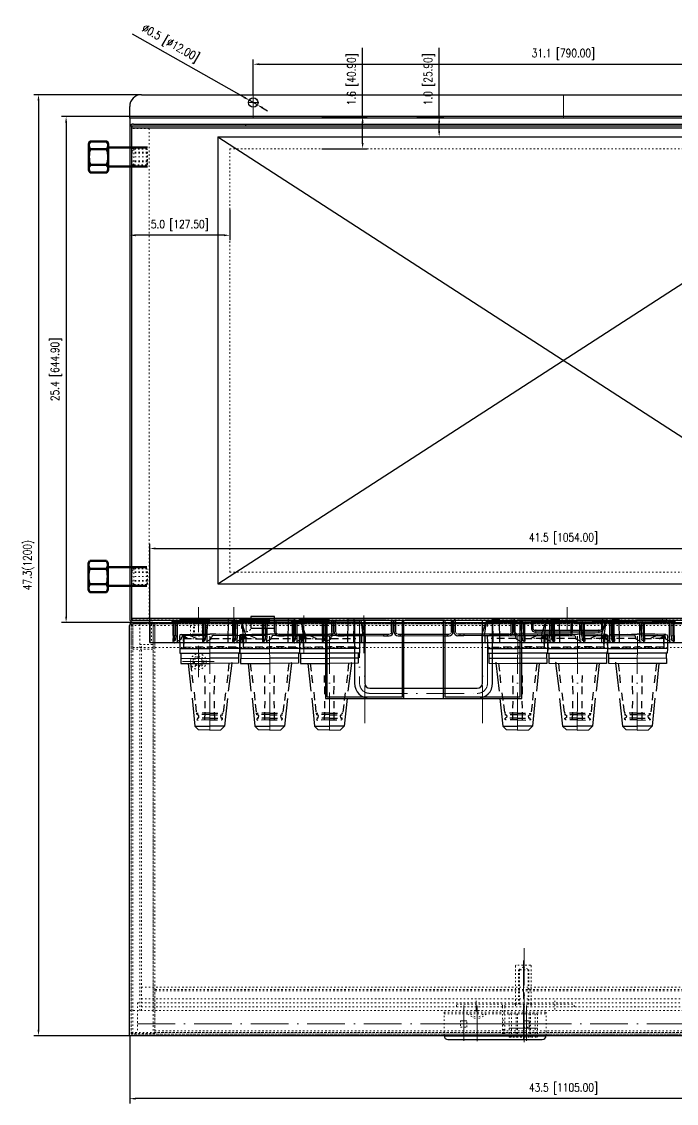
# Model space of a CAD drawing. Header units: millimetres. Extents: x 13152 to 58898, y -6229 to 3679.
# Drawn here: x 52774 to 53608, y -608 to 771 of the extents above; entities that cross this region are included whole.
import ezdxf

# ---------------------------------------------------------------- set-up
doc = ezdxf.new("R2010")
doc.units = ezdxf.units.MM
doc.header["$LTSCALE"] = 4
for name, pattern in [('ACAD_ISO03W100', [1.18, 0.47, -0.71]), ('ACAD_ISO10W100', [18, 12, -3, 0, -3]), ('DASHED', [0.75, 0.5, -0.25])]:
    doc.linetypes.add(name, pattern=pattern)
doc.layers.add('4虚线层', color=6, linetype='DASHED')
doc.layers.add('标注、文本', color=3, linetype='Continuous', lineweight=25)
doc.layers.add('粗实线', color=4, linetype='Continuous', lineweight=53)
doc.styles.add('TH_GBDIM', font='romans.shx', dxfattribs={"width": 0.8, "bigfont": 'gbcbig.shx'})
doc.dimstyles.new('TH_GBDIM1', dxfattribs={"dimscale": 3, "dimtxt": 3.5, "dimasz": 2.5, "dimexe": 2, "dimexo": 0, "dimgap": 1.5, "dimtad": 1, "dimdec": 1, "dimlfac": 0.03937, "dimzin": 0, "dimdsep": 46, "dimtxsty": 'TH_GBDIM', "dimcen": 2.5, "dimclrd": 3, "dimclre": 256, "dimclrt": 2, "dimadec": 0, "dimazin": 0, "dimtfac": 0.714286, "dimtdec": 1, "dimtmove": 0, "dimatfit": 3, "dimfxl": 1, "dimtzin": 0, "dimlwd": -1, "dimlwe": -1, "dimarcsym": 0})

# ---------------------------------------------------------------- blocks, each defined once
blk = doc.blocks.new('25589905')
at = {"layer": '标注、文本'}
for p, q in [((20426.3, -3664.8), (20426.3, -3679.8)), ((20456.3, -3664.8), (20426.3, -3664.8)), ((20456.3, -3679.8), (20456.3, -3664.8)), ((21190.3, -3679.8), (21190.3, -3664.8)), ((21190.3, -3664.8), (21220.3, -3664.8)), ((21220.3, -3664.8), (21220.3, -3679.8)), ((20271.8, -4199.3), (20271.8, -3676.3)), ((20271.8, -4167.3), (20271.8, -3676.3)), ((20275.8, -3672.3), (21363.8, -3672.3)), ((20275.8, -3672.3), (20284.8, -3672.3)), ((20301.8, -3676.3), (20303.8, -3676.3)), ((20426.3, -3679.8), (20456.3, -3679.8)), ((21220.3, -3679.8), (21190.3, -3679.8)), ((21346.8, -3676.3), (21344.8, -3676.3)), ((21372.8, -3672.3), (21363.8, -3672.3)), ((21372.8, -3674.3), (21363.8, -3674.3)), ((21374.8, -3676.3), (21372.8, -3676.3)), ((21374.8, -3676.3), (21374.8, -4197.3)), ((21374.8, -3704.3), (21374.8, -3676.3)), ((21374.8, -4196.3), (21374.8, -3676.3)), ((21374.8, -4167.3), (21374.8, -3676.3)), ((21376.8, -3676.3), (21376.8, -4199.3)), ((21376.8, -4167.3), (21376.8, -3676.3)), ((21376.8, -4199.3), (20271.8, -4199.3)), ((20672.3, -4199.3), (20802.3, -4199.3)), ((20677.3, -4204.3), (20797.3, -4204.3)), ((20746.8, -4196.3), (20749.8, -4196.3)), ((21374.3, -4197.3), (21374.3, -4195.3))]:
    blk.add_line(p, q, dxfattribs=at)
at = {"layer": '标注、文本', "color": 2, "linetype": 'ACAD_ISO03W100', "lineweight": 18}
for p, q in [((20273.8, -4197.3), (20273.8, -3674.3)), ((20273.8, -3674.3), (21346.8, -3674.3)), ((20273.8, -3704.3), (20273.8, -3674.3)), ((21363.8, -3674.3), (20273.8, -3674.3)), ((21346.8, -3676.3), (20273.8, -3676.3)), ((20273.8, -4196.3), (20273.8, -3676.3)), ((20273.8, -3676.3), (20275.8, -3676.3)), ((20273.8, -4167.3), (20273.8, -3676.3)), ((20275.8, -3704.3), (20275.8, -3674.3)), ((20275.8, -3674.3), (20284.8, -3674.3)), ((20275.8, -4196.3), (20275.8, -3676.3)), ((20275.8, -3706.3), (20275.8, -3676.3)), ((20284.8, -3700.3), (20284.8, -3672.3)), ((20284.8, -4167.3), (20284.8, -3676.3)), ((20301.8, -3704.3), (20301.8, -3674.3)), ((20301.8, -3676.3), (20301.8, -4196.3)), ((20301.8, -3706.3), (20301.8, -3676.3)), ((20303.8, -3704.3), (20303.8, -3674.3)), ((20303.8, -3676.3), (20303.8, -4196.3)), ((20414.3, -3678.3), (20414.3, -3672.3)), ((20426.3, -3678.3), (20426.3, -3672.3)), ((21220.3, -3678.3), (21220.3, -3672.3)), ((21232.3, -3678.3), (21232.3, -3672.3)), ((21344.8, -3704.3), (21344.8, -3674.3)), ((21344.8, -3676.3), (21344.8, -4196.3)), ((21346.8, -3704.3), (21346.8, -3674.3)), ((21346.8, -3676.3), (21346.8, -4196.3)), ((21346.8, -3706.3), (21346.8, -3676.3)), ((21363.8, -4167.3), (21363.8, -3672.3)), ((21363.8, -3700.3), (21363.8, -3672.3)), ((21372.8, -3704.3), (21372.8, -3674.3)), ((21372.8, -4196.3), (21372.8, -3676.3)), ((21372.8, -3706.3), (21372.8, -3676.3)), ((21372.8, -3704.3), (20273.8, -3704.3)), ((20275.8, -3706.3), (20301.8, -3706.3)), ((20284.8, -3700.3), (20301.8, -3700.3)), ((20286.8, -4167.3), (20286.8, -3700.3)), ((20301.8, -4167.3), (20301.8, -3700.3)), ((21346.8, -4167.3), (21346.8, -3700.3)), ((21363.8, -3700.3), (21346.8, -3700.3)), ((21372.8, -3706.3), (21346.8, -3706.3)), ((21361.8, -4167.3), (21361.8, -3700.3)), ((20763.3, -4110.3), (20763.3, -4159.3)), ((20782.3, -4109.3), (20764.3, -4109.3)), ((20783.3, -4159.3), (20783.3, -4110.3)), ((20773.3, -4111.3), (20767.3, -4115.3)), ((20767.3, -4159.3), (20767.3, -4115.3)), ((20780.3, -4115.3), (20767.3, -4115.3)), ((20768.3, -4159.3), (20768.3, -4114.6)), ((20773.3, -4111.3), (20780.3, -4115.3)), ((20779.3, -4159.3), (20779.3, -4114.7)), ((20780.3, -4159.3), (20780.3, -4115.3)), ((20286.8, -4137.3), (21344.8, -4137.3)), ((21344.8, -4140.3), (20303.8, -4140.3)), ((20303.8, -4140.3), (20303.8, -4195.3)), ((21344.8, -4142.3), (20303.8, -4142.3)), ((21344.8, -4195.3), (21344.8, -4140.3)), ((20281.8, -4157.3), (21344.8, -4157.3)), ((20281.8, -4157.3), (20281.8, -4195.3)), ((20286.8, -4152.3), (21344.8, -4152.3)), ((20286.8, -4162.3), (21244.8, -4162.3)), ((20688.2, -4159.3), (20838.2, -4159.3)), ((20688.2, -4162.3), (20688.2, -4159.3)), ((20688.2, -4162.3), (20838.2, -4162.3)), ((20746.8, -4162.3), (20746.8, -4159.3)), ((20746.8, -4162.3), (20746.8, -4196.3)), ((20749.8, -4162.3), (20749.8, -4159.3)), ((20749.8, -4162.3), (20749.8, -4196.3)), ((20762.2, -4159.3), (20763.3, -4158)), ((20763.3, -4159.3), (20783.3, -4159.3)), ((20763.3, -4159.3), (20763.3, -4162.3)), ((20783.3, -4158.3), (20784.1, -4159.3)), ((20783.3, -4159.3), (20783.3, -4162.3)), ((20813.3, -4154.7), (20813.3, -4165.7)), ((20838.2, -4162.3), (20838.2, -4159.3)), ((21366.8, -4157.3), (21366.8, -4195.3)), ((20271.8, -4167.3), (21363.8, -4167.3)), ((20672.3, -4169.3), (20802.3, -4169.3)), ((20672.3, -4199.3), (20672.3, -4169.3)), ((20672.3, -4171.3), (20802.3, -4171.3)), ((20697.3, -4189.1), (20697.3, -4179.5)), ((20702.2, -4171.9), (20714.3, -4178.9)), ((20706.2, -4171.9), (20714.3, -4176.6)), ((20714.3, -4169.9), (20714.3, -4178.9)), ((20722.5, -4171.9), (20714.3, -4176.6)), ((20726.5, -4171.9), (20714.3, -4178.9)), ((20746.8, -4179.3), (20749.8, -4179.3)), ((20791.3, -4171.3), (20755.3, -4171.3)), ((20755.3, -4171.3), (20755.3, -4201.3)), ((20758.3, -4171.3), (20758.3, -4201.3)), ((20764.3, -4201.3), (20764.3, -4171.3)), ((20765.8, -4201.3), (20765.8, -4171.3)), ((20777.3, -4189.1), (20777.3, -4179.5)), ((20780.8, -4201.3), (20780.8, -4171.3)), ((20782.3, -4201.3), (20782.3, -4171.3)), ((20788.3, -4201.3), (20788.3, -4171.3)), ((20791.3, -4201.3), (20791.3, -4171.3)), ((20791.3, -4201.3), (20791.3, -4171.3)), ((20802.3, -4199.3), (20802.3, -4169.3)), ((20693.3, -4180.3), (20693.3, -4188.3)), ((20693.3, -4180.3), (20701.3, -4180.3)), ((20693.3, -4180.3), (20693.3, -4188.3)), ((20701.3, -4180.3), (20693.3, -4180.3)), ((20693.3, -4188.3), (20701.3, -4188.3)), ((20693.3, -4188.3), (20701.3, -4188.3)), ((20701.3, -4188.3), (20701.3, -4180.3)), ((20701.3, -4188.3), (20701.3, -4180.3)), ((20746.8, -4185.3), (20749.8, -4185.3)), ((20746.8, -4191.3), (20749.8, -4191.3)), ((20773.3, -4180.3), (20773.3, -4188.3)), ((20773.3, -4180.3), (20781.3, -4180.3)), ((20773.3, -4180.3), (20773.3, -4188.3)), ((20781.3, -4180.3), (20773.3, -4180.3)), ((20773.3, -4188.3), (20781.3, -4188.3)), ((20773.3, -4188.3), (20781.3, -4188.3)), ((20781.3, -4188.3), (20781.3, -4180.3)), ((20781.3, -4188.3), (20781.3, -4180.3)), ((20303.8, -4196.3), (20273.8, -4196.3)), ((21374.3, -4197.3), (20273.8, -4197.3)), ((20274.3, -4195.3), (21244.8, -4195.3)), ((20274.3, -4197.3), (20274.3, -4195.3)), ((20274.3, -4197.3), (21374.3, -4197.3)), ((20303.8, -4193.3), (21154.8, -4193.3)), ((20303.8, -4195.3), (21154.8, -4195.3)), ((20371.3, -4197.3), (21374.3, -4197.3)), ((20672.3, -4197.3), (20802.3, -4197.3)), ((20755.3, -4201.3), (20791.3, -4201.3)), ((21344.8, -4196.3), (21374.8, -4196.3))]:
    blk.add_line(p, q, dxfattribs=at)
at = {"layer": '标注、文本', "color": 1, "linetype": 'ACAD_ISO10W100', "lineweight": 18}
for p, q in [((20420.3, -3672.3), (20420.3, -3684.3)), ((21226.3, -3672.3), (21226.3, -3684.3)), ((20359.3, -3742.3), (20359.3, -3702.3)), ((20339.3, -3722.3), (20379.3, -3722.3)), ((20774.3, -4087.5), (20774.3, -4207.9)), ((20773.3, -4103.3), (20773.3, -4174)), ((20774.3, -4144.3), (20774.3, -4207.2)), ((20697.3, -4160.6), (20697.3, -4205.8)), ((20713.3, -4154.7), (20713.3, -4168.3)), ((20714.3, -4161.2), (20714.3, -4206.4)), ((20773.3, -4204.9), (20773.3, -4159.4)), ((20777.3, -4160.6), (20777.3, -4205.8)), ((20281.8, -4184.3), (21346.8, -4184.3)), ((20672.3, -4184.3), (20802.3, -4184.3)), ((20755.3, -4189.8), (20791.3, -4189.8))]:
    blk.add_line(p, q, dxfattribs=at)
at = {"layer": '标注、文本', "color": 2, "linetype": 'ACAD_ISO03W100', "lineweight": 18}
for radius in [10, 7, 5]:
    blk.add_circle((20359.3, -3722.3), radius, dxfattribs=at)
at = {"layer": '标注、文本'}
for centre, radius, start, end in [((20275.8, -3676.3), 4, 90, 180), ((21372.8, -3676.3), 4, 0, 90), ((21372.8, -3676.3), 2, 0, 90), ((20677.3, -4199.3), 5, 180, 270), ((20797.3, -4199.3), 5, 270, 0)]:
    blk.add_arc(centre, radius, start, end, dxfattribs=at)
at = {"layer": '标注、文本', "color": 2, "linetype": 'ACAD_ISO03W100', "lineweight": 18}
for centre, radius, start, end in [((20275.8, -3676.3), 2, 90, 180), ((20420.3, -3678.3), 6, 180, 0), ((21226.3, -3678.3), 6, 180, 0), ((20359.3, -3722.3), 6, 90, 0), ((20764.3, -4110.3), 1, 90, 180), ((20782.3, -4110.3), 1, 0, 90)]:
    blk.add_arc(centre, radius, start, end, dxfattribs=at)
blk = doc.blocks.new('5354650')
at = {"layer": '4虚线层', "ltscale": 5}
h = blk.add_hatch(color=256, dxfattribs=at)
h.dxf.hatch_style = 2
h.paths.add_polyline_path([(26822.8, -1880.6), (26822.8, -1911.9), (26826.3, -1912.7)])
h = blk.add_hatch(color=256, dxfattribs=at)
h.dxf.hatch_style = 2
h.paths.add_polyline_path([(26822.8, -1880.6), (26826.2, -1881.4), (26826.3, -1912.7)])
at = {"layer": '标注、文本'}
h = blk.add_hatch(color=256, dxfattribs=at)
h.dxf.hatch_style = 2
h.paths.add_polyline_path([(26822.8, -1911.9), (26826.3, -1912.7), (26825.7, -1918.4)])
at = {"layer": '4虚线层', "ltscale": 5}
for points in [[(26847.9, -1879.1), (26848, -1847.1)], [(26842.5, -1858.2), (26842.4, -1880.7)], [(26916.9, -1860.8), (26945.2, -1864.4)], [(26918.7, -1875.1), (26894.8, -1874.6)], [(26951.6, -1874.6), (26927.5, -1874.9)], [(26945.1, -1865.1), (26945.4, -1866.7), (26946.8, -1867), (26948.4, -1866.6), (26949.4, -1865.4)], [(26950.2, -1864.8), (26949.5, -1864.7), (26949.4, -1865.4)], [(26951.6, -1881.2), (26951.4, -1865.9), (26950.9, -1865), (26950.2, -1864.8)], [(26918.9, -1886.8), (26894.8, -1887)], [(26951.7, -1887), (26927.7, -1886.6)], [(26846.3, -1914.4), (26844, -1914.6), (26847.8, -1914), (26848.2, -1890.1)], [(26916.4, -1900.7), (26944.8, -1897.8)], [(26949.6, -1896), (26948.4, -1895), (26947, -1894.7), (26945.4, -1895.1), (26945, -1897.1)], [(26949.6, -1896), (26950.1, -1896.9), (26950.8, -1897)], [(26950.8, -1897), (26951.5, -1897.2), (26951.8, -1895.8)]]:
    blk.add_lwpolyline(points, dxfattribs=at)
for points in [[(26858.8, -1847.4), (26858.8, -1847.4), (26858.4, -1880.8), (26858.4, -1880.8)], [(26860.6, -1849.2), (26860.6, -1849.2), (26860.6, -1880.6), (26860.6, -1880.6)], [(26879.3, -1856.5), (26879.3, -1856.5), (26907.8, -1859.4), (26907.8, -1859.4)], [(26942.9, -1880.6), (26942.9, -1880.6), (26943.1, -1863.9), (26943.1, -1863.9)], [(26945, -1881.1), (26945, -1881.1), (26945.2, -1864.4), (26945.2, -1864.4)], [(26949.5, -1880.7), (26949.5, -1880.7), (26949.4, -1865.4), (26949.4, -1865.4)], [(26950.2, -1864.8), (26950.2, -1864.8), (26950.4, -1864.2), (26950.4, -1864.2)], [(26858.7, -1914.4), (26858.7, -1914.4), (26858.4, -1880.8), (26858.4, -1880.8)], [(26942.9, -1880.6), (26942.9, -1880.6), (26943.3, -1898.2), (26943.3, -1898.2)], [(26945, -1881.1), (26945, -1881.1), (26944.8, -1897.8), (26944.8, -1897.8)], [(26949.5, -1880.7), (26949.5, -1880.7), (26949.4, -1896.7), (26949.4, -1896.7)], [(26951.6, -1881.2), (26951.6, -1881.2), (26951.8, -1895.8), (26951.8, -1895.8)], [(26843.7, -1906.5), (26843.7, -1906.5), (26848, -1897.3), (26848, -1897.3)], [(26847.6, -1902.3), (26847.6, -1902.3), (26847.8, -1901.6), (26847.8, -1901.6)], [(26879.7, -1905.4), (26879.7, -1905.4), (26908.2, -1901.8), (26908.2, -1901.8)], [(26842.7, -1917.2), (26842.7, -1917.2), (26842.9, -1916.5), (26842.9, -1916.5)], [(26848.2, -1909), (26848.2, -1909), (26844, -1914.6), (26844, -1914.6)], [(26844.9, -1914.1), (26844.9, -1914.1), (26860.9, -1914.1), (26860.9, -1914.1)], [(26847.8, -1911.1), (26847.8, -1911.1), (26846.3, -1914.4), (26846.3, -1914.4)]]:
    blk.add_open_spline(points, degree=3, dxfattribs=at)
at = {"layer": '标注、文本', "color": 1, "linetype": 'ACAD_ISO10W100', "lineweight": 18}
blk.add_line((26964.8, -1880.6), (26822.8, -1880.9), dxfattribs=at)
at = {"layer": '标注、文本'}
for points in [[(26844.2, -1835.3), (26841.9, -1835.5), (26826.2, -1840.6)], [(26826.4, -1880.7), (26826.2, -1840.6), (26844.2, -1838.2)], [(26844.2, -1835.3), (26852.9, -1835.1), (26853.4, -1839.6), (26843.9, -1839.6)], [(26844.2, -1835.3), (26844, -1876.7), (26844.6, -1877.6), (26845.8, -1878.6)], [(26844.8, -1842), (26860.6, -1842.7), (26866.5, -1842.6), (26866.5, -1880.5)], [(26866.5, -1842.6), (26866.9, -1844.1), (26879.3, -1844.1), (26879.6, -1880.6)], [(26872.7, -1844), (26873, -1880.5)], [(26877.9, -1853.2), (26879.4, -1852.9), (26914.8, -1857.4)], [(26924.1, -1858.1), (26959.6, -1861.9), (26959.6, -1880.9)], [(26964.8, -1880.6), (26964.4, -1866.7), (26959.6, -1861.9)], [(26826.4, -1880.7), (26825.7, -1918.4), (26822.8, -1918.5), (26822.8, -1880.6)], [(26825.8, -1886.4), (26826.9, -1888.1), (26828.2, -1888.4)], [(26826.4, -1880.7), (26826.1, -1919.9), (26826.4, -1921.5), (26827.8, -1921.8)], [(26826.3, -1884.3), (26826.6, -1885.8), (26828, -1886.2)], [(26844.9, -1914.1), (26843.2, -1915.2), (26842.7, -1917.2), (26843.1, -1918.8), (26845.2, -1919.3), (26860.5, -1919.1), (26866.3, -1919), (26866.5, -1880.5)], [(26843.9, -1889.8), (26844, -1914.6), (26858.7, -1914.4), (26860.2, -1914), (26860.5, -1912.6), (26860.6, -1880.6)], [(26844, -1886.2), (26844.3, -1888.5)], [(26844, -1886.2), (26844.3, -1888.5)], [(26851.1, -1884.2), (26848.6, -1879.3), (26845.8, -1878.6)], [(26850.8, -1888.5), (26850.4, -1887), (26849, -1886.6)], [(26853.2, -1887.6), (26852.8, -1886.1), (26852.4, -1884.5), (26851.1, -1884.2)], [(26851.2, -1890), (26852.2, -1888.8), (26853.2, -1887.6)], [(26866.6, -1917.7), (26879.7, -1917.8), (26879.6, -1880.6)], [(26923.9, -1903.2), (26959.6, -1899.8), (26959.6, -1880.9)], [(26964.8, -1880.6), (26964.4, -1895.1), (26959.6, -1899.8)], [(26827.9, -1889.8), (26826.4, -1890.2), (26826.1, -1891.5)], [(26843.9, -1889.8), (26844, -1914.6), (26844.6, -1915.5), (26845.8, -1916.5)], [(26843.9, -1889.8), (26851.2, -1890)], [(26851.1, -1922.1), (26848.6, -1917.1), (26845.8, -1916.5)], [(26879.7, -1908.3), (26914.8, -1904.7)], [(26825.8, -1924.3), (26826.9, -1926), (26828.2, -1926.3)], [(26826.1, -1919.9), (26826.3, -1922.2), (26826.6, -1923.7), (26828, -1924)], [(26826.1, -1929.4), (26826.3, -1922.2)], [(26827.9, -1927.7), (26826.4, -1928), (26826.1, -1929.4)], [(26843.9, -1927.7), (26851.2, -1927.9)], [(26850.8, -1926.4), (26850.4, -1924.8), (26849, -1924.5)], [(26853.2, -1925.5), (26852.8, -1923.9), (26852.4, -1922.4), (26851.1, -1922.1)], [(26851.2, -1927.9), (26852, -1927.4), (26853.2, -1925.5)]]:
    blk.add_lwpolyline(points, dxfattribs=at)
blk.add_lwpolyline([(26823, -1857.3), (26852.8, -1857.7), (26853.2, -1849.7), (26822.7, -1849.2)], close=True, dxfattribs=at)
for points in [[(26842.6, -1845.1), (26842.6, -1845.1), (26842.4, -1880.7), (26842.4, -1880.7)], [(26860.6, -1842.7), (26860.6, -1842.7), (26860.6, -1880.6), (26860.6, -1880.6)], [(26827.3, -1883.1), (26827.3, -1883.1), (26842.5, -1886.6), (26842.5, -1886.6)], [(26843.8, -1884), (26843.8, -1884), (26827.8, -1883.9), (26827.8, -1883.9)], [(26844, -1886.2), (26844, -1886.2), (26828, -1886.2), (26828, -1886.2)], [(26844.3, -1888.5), (26844.3, -1888.5), (26828.2, -1888.4), (26828.2, -1888.4)], [(26842.3, -1903.3), (26842.3, -1903.3), (26842.4, -1880.7), (26842.4, -1880.7)], [(26842.7, -1917.2), (26842.7, -1917.2), (26842.4, -1880.7), (26842.4, -1880.7)], [(26851.1, -1884.2), (26851.1, -1884.2), (26843.8, -1884), (26843.8, -1884)], [(26844, -1886.2), (26844, -1886.2), (26849, -1886.6), (26849, -1886.6)], [(26844.3, -1888.5), (26844.3, -1888.5), (26850.8, -1888.5), (26850.8, -1888.5)], [(26850.8, -1888.5), (26850.8, -1888.5), (26851, -1887.8), (26851, -1887.8)], [(26860.5, -1919.1), (26860.5, -1919.1), (26860.6, -1880.6), (26860.6, -1880.6)], [(26873.2, -1917.7), (26873.2, -1917.7), (26873, -1880.5), (26873, -1880.5)], [(26843.9, -1889.8), (26843.9, -1889.8), (26827.9, -1889.8), (26827.9, -1889.8)], [(26843.8, -1921.9), (26843.8, -1921.9), (26827.8, -1921.8), (26827.8, -1921.8)], [(26843.9, -1927.7), (26843.9, -1927.7), (26827.9, -1927.7), (26827.9, -1927.7)], [(26844, -1924.1), (26844, -1924.1), (26828, -1924), (26828, -1924)], [(26844.3, -1926.3), (26844.3, -1926.3), (26828.2, -1926.3), (26828.2, -1926.3)], [(26851.1, -1922.1), (26851.1, -1922.1), (26843.8, -1921.9), (26843.8, -1921.9)], [(26844, -1924.1), (26844, -1924.1), (26844.3, -1926.3), (26844.3, -1926.3)], [(26844, -1924.1), (26844, -1924.1), (26849, -1924.5), (26849, -1924.5)], [(26844.3, -1926.3), (26844.3, -1926.3), (26850.8, -1926.4), (26850.8, -1926.4)], [(26850.8, -1926.4), (26850.8, -1926.4), (26851, -1925.7), (26851, -1925.7)]]:
    blk.add_open_spline(points, degree=3, dxfattribs=at)
blk = doc.blocks.new('*D299')
at = {"layer": 'Defpoints', "color": 0, "transparency": 16777216}
for p in [(52912, -522.1), (54017, -522.1), (52912, -602.4)]:
    blk.add_point(p, dxfattribs=at)
at = {"layer": '标注、文本', "transparency": 16777216}
for p, q in [((52912, -522.1), (52912, -608.4)), ((54017, -522.1), (54017, -608.4))]:
    blk.add_line(p, q, dxfattribs=at)
at = {"layer": '标注、文本', "color": 3, "transparency": 16777216}
blk.add_line((54009.5, -602.4), (52919.5, -602.4), dxfattribs=at)
for points in [[(52919.5, -601.2), (52919.5, -603.7), (52912, -602.4)], [(54009.5, -601.2), (54009.5, -603.7), (54017, -602.4)]]:
    blk.add_solid(points, dxfattribs=at)
at = {"layer": '标注、文本', "color": 2, "transparency": 16777216, "insert": (53464.5, -589.9), "char_height": 10.5, "attachment_point": 5, "style": 'TH_GBDIM'}
blk.add_mtext('43.5 [1105.00]', dxfattribs=at)
blk = doc.blocks.new('*D300')
at = {"layer": 'Defpoints', "color": 0, "transparency": 16777216}
for p in [(52927, 677.8), (52795.9, -522.1), (52927, -522.1)]:
    blk.add_point(p, dxfattribs=at)
at = {"layer": '标注、文本', "transparency": 16777216}
for p, q in [((52927, 677.8), (52789.9, 677.8)), ((52927, -522.1), (52789.9, -522.1))]:
    blk.add_line(p, q, dxfattribs=at)
at = {"layer": '标注、文本', "color": 3, "transparency": 16777216}
blk.add_line((52795.9, 670.3), (52795.9, -514.6), dxfattribs=at)
for points in [[(52794.6, 670.3), (52797.1, 670.3), (52795.9, 677.8)], [(52794.6, -514.6), (52797.1, -514.6), (52795.9, -522.1)]]:
    blk.add_solid(points, dxfattribs=at)
at = {"layer": '标注、文本', "color": 2, "transparency": 16777216, "insert": (52783.4, 77.9), "char_height": 10.5, "attachment_point": 5, "rotation": 90, "style": 'TH_GBDIM'}
blk.add_mtext('47.3(1200)', dxfattribs=at)
blk = doc.blocks.new('*D301')
at = {"layer": 'Defpoints', "color": 0, "transparency": 16777216}
for p in [(53859.5, 716.6), (53069.5, 677.8), (53859.5, 677.8)]:
    blk.add_point(p, dxfattribs=at)
at = {"layer": '标注、文本', "transparency": 16777216}
for p, q in [((53069.5, 677.8), (53069.5, 722.6)), ((53859.5, 677.8), (53859.5, 722.6))]:
    blk.add_line(p, q, dxfattribs=at)
at = {"layer": '标注、文本', "color": 3, "transparency": 16777216}
blk.add_line((53077, 716.6), (53852, 716.6), dxfattribs=at)
for points in [[(53077, 717.9), (53077, 715.4), (53069.5, 716.6)], [(53852, 717.9), (53852, 715.4), (53859.5, 716.6)]]:
    blk.add_solid(points, dxfattribs=at)
at = {"layer": '标注、文本', "color": 2, "transparency": 16777216, "insert": (53464.5, 729.1), "char_height": 10.5, "attachment_point": 5, "style": 'TH_GBDIM'}
blk.add_mtext('31.1 [790.00]', dxfattribs=at)
blk = doc.blocks.new('*D303')
at = {"layer": 'Defpoints', "color": 0, "transparency": 16777216}
for p in [(53064.3, 670.8), (53074.7, 664.8)]:
    blk.add_point(p, dxfattribs=at)
at = {"layer": '标注、文本', "color": 3, "transparency": 16777216}
for p, q in [((52915.3, 755.6), (53057.8, 674.5)), ((53074.7, 664.8), (53064.3, 670.8)), ((53081.2, 661.1), (53087.7, 657.4))]:
    blk.add_line(p, q, dxfattribs=at)
for points in [[(53058.4, 675.6), (53057.1, 673.4), (53064.3, 670.8)], [(53081.8, 662.2), (53080.6, 660), (53074.7, 664.8)]]:
    blk.add_solid(points, dxfattribs=at)
at = {"layer": '标注、文本', "color": 2, "transparency": 16777216, "insert": (52963.4, 742.6), "char_height": 10.5, "attachment_point": 5, "rotation": 330.3509, "style": 'TH_GBDIM'}
blk.add_mtext('∅0.5 [∅12.00]', dxfattribs=at)
blk = doc.blocks.new('*D314')
at = {"layer": 'Defpoints', "color": 0, "transparency": 16777216}
for p in [(52921.2, 649.8), (52831, 4.9), (52941.5, 4.9)]:
    blk.add_point(p, dxfattribs=at)
at = {"layer": '标注、文本', "transparency": 16777216}
for p, q in [((52921.2, 649.8), (52825, 649.8)), ((52941.5, 4.9), (52825, 4.9))]:
    blk.add_line(p, q, dxfattribs=at)
at = {"layer": '标注、文本', "color": 3, "transparency": 16777216}
blk.add_line((52831, 642.3), (52831, 12.4), dxfattribs=at)
for points in [[(52829.8, 642.3), (52832.3, 642.3), (52831, 649.8)], [(52829.8, 12.4), (52832.3, 12.4), (52831, 4.9)]]:
    blk.add_solid(points, dxfattribs=at)
at = {"layer": '标注、文本', "color": 2, "transparency": 16777216, "insert": (52818.5, 327.4), "char_height": 10.5, "attachment_point": 5, "rotation": 90, "style": 'TH_GBDIM'}
blk.add_mtext('25.4 [644.90]', dxfattribs=at)
blk = doc.blocks.new('*D315')
at = {"layer": 'Defpoints', "color": 0, "transparency": 16777216}
for p in [(52912, 536.6), (53039.5, 531.1), (52912, 498.5)]:
    blk.add_point(p, dxfattribs=at)
at = {"layer": '标注、文本', "transparency": 16777216}
for p, q in [((52912, 536.6), (52912, 492.5)), ((53039.5, 531.1), (53039.5, 492.5))]:
    blk.add_line(p, q, dxfattribs=at)
at = {"layer": '标注、文本', "color": 3, "transparency": 16777216}
blk.add_line((53032, 498.5), (52919.5, 498.5), dxfattribs=at)
for points in [[(52919.5, 499.8), (52919.5, 497.3), (52912, 498.5)], [(53032, 499.8), (53032, 497.3), (53039.5, 498.5)]]:
    blk.add_solid(points, dxfattribs=at)
at = {"layer": '标注、文本', "color": 2, "transparency": 16777216, "insert": (52975.7, 511), "char_height": 10.5, "attachment_point": 5, "style": 'TH_GBDIM'}
blk.add_mtext('5.0 [127.50]', dxfattribs=at)
blk = doc.blocks.new('*D316')
at = {"layer": 'Defpoints', "color": 0, "transparency": 16777216}
for p in [(53156.9, 649.8), (53208.7, 649.8), (53156.9, 608.9)]:
    blk.add_point(p, dxfattribs=at)
at = {"layer": '标注、文本', "color": 3, "transparency": 16777216}
for p, q in [((53208.7, 649.8), (53208.7, 737.5)), ((53208.7, 616.4), (53208.7, 642.3))]:
    blk.add_line(p, q, dxfattribs=at)
at = {"layer": '标注、文本', "transparency": 16777216}
for p, q in [((53156.9, 649.8), (53214.7, 649.8)), ((53156.9, 608.9), (53214.7, 608.9))]:
    blk.add_line(p, q, dxfattribs=at)
at = {"layer": '标注、文本', "color": 3, "transparency": 16777216}
for points in [[(53207.5, 642.3), (53210, 642.3), (53208.7, 649.8)], [(53207.5, 616.4), (53210, 616.4), (53208.7, 608.9)]]:
    blk.add_solid(points, dxfattribs=at)
at = {"layer": '标注、文本', "color": 2, "transparency": 16777216, "insert": (53196.2, 697.4), "char_height": 10.5, "attachment_point": 5, "rotation": 90, "style": 'TH_GBDIM'}
blk.add_mtext('1.6 [40.90]', dxfattribs=at)
blk = doc.blocks.new('*D317')
at = {"layer": 'Defpoints', "color": 0, "transparency": 16777216}
for p in [(53277.7, 649.8), (53306.2, 649.8), (53277.7, 623.9)]:
    blk.add_point(p, dxfattribs=at)
at = {"layer": '标注、文本', "color": 3, "transparency": 16777216}
for p, q in [((53306.2, 649.8), (53306.2, 737.5)), ((53306.2, 631.4), (53306.2, 642.3))]:
    blk.add_line(p, q, dxfattribs=at)
at = {"layer": '标注、文本', "transparency": 16777216}
for p, q in [((53277.7, 649.8), (53312.2, 649.8)), ((53277.7, 623.9), (53312.2, 623.9))]:
    blk.add_line(p, q, dxfattribs=at)
at = {"layer": '标注、文本', "color": 3, "transparency": 16777216}
for points in [[(53305, 642.3), (53307.5, 642.3), (53306.2, 649.8)], [(53305, 631.4), (53307.5, 631.4), (53306.2, 623.9)]]:
    blk.add_solid(points, dxfattribs=at)
at = {"layer": '标注、文本', "color": 2, "transparency": 16777216, "insert": (53293.7, 697.4), "char_height": 10.5, "attachment_point": 5, "rotation": 90, "style": 'TH_GBDIM'}
blk.add_mtext('1.0 [25.90]', dxfattribs=at)
blk = doc.blocks.new('*D318')
at = {"layer": 'Defpoints', "color": 0, "transparency": 16777216}
for p in [(53991.5, 99.1), (52937.5, -20.6), (53991.5, -20.6)]:
    blk.add_point(p, dxfattribs=at)
at = {"layer": '标注、文本', "transparency": 16777216}
for p, q in [((52937.5, -20.6), (52937.5, 105.1)), ((53991.5, -20.6), (53991.5, 105.1))]:
    blk.add_line(p, q, dxfattribs=at)
at = {"layer": '标注、文本', "color": 3, "transparency": 16777216}
blk.add_line((52945, 99.1), (53984, 99.1), dxfattribs=at)
for points in [[(52945, 100.4), (52945, 97.9), (52937.5, 99.1)], [(53984, 100.4), (53984, 97.9), (53991.5, 99.1)]]:
    blk.add_solid(points, dxfattribs=at)
at = {"layer": '标注、文本', "color": 2, "transparency": 16777216, "insert": (53464.5, 111.6), "char_height": 10.5, "attachment_point": 5, "style": 'TH_GBDIM'}
blk.add_mtext('41.5 [1054.00]', dxfattribs=at)

msp = doc.modelspace()

# ---------------------------------------------------------------- linework, layer by layer
at = {"layer": '标注、文本'}
for p, q in [((52926.99, 677.81), (54001.99, 677.81)), ((52911.99, 647.81), (52911.99, 662.81)), ((54016.99, 649.81), (52911.99, 649.81)), ((52911.99, 647.81), (52911.99, 9.9)), ((54016.99, 647.81), (52911.99, 647.81)), ((52914.49, 637.9), (52914.49, 7.9)), ((52914.49, 637.9), (54011.99, 637.9)), ((52914.49, 635.4), (54014.49, 635.4)), ((52916.99, 640.4), (54011.99, 640.4)), ((53059.49, 640.4), (53059.49, 637.9)), ((53024.49, 623.9), (53904.49, 623.9)), ((53024.49, 623.9), (53024.49, 53.9)), ((53024.49, 623.9), (53904.49, 53.9)), ((53024.49, 53.9), (53904.49, 623.9)), ((52917.49, 608.4), (52914.49, 609.59)), ((52917.49, 588.4), (52914.49, 587.01)), ((52917.49, 73.4), (52914.49, 74.59)), ((52917.49, 53.4), (52914.49, 52.01)), ((53024.49, 53.9), (53904.49, 53.9)), ((52914.49, 10.4), (53991.99, 10.4)), ((52914.49, 7.9), (54013.49, 7.9)), ((52916.99, 4.9), (52934.99, 4.9)), ((52937.49, 2.4), (52937.49, -20.6)), ((52989.49, 4.9), (52988.1, 7.9)), ((53009.49, 4.9), (53010.68, 7.9)), ((53096.45, 7.9), (53098.45, 7.9)), ((53096.45, -7.1), (53096.45, 7.9)), ((53098.45, -7.1), (53098.45, 7.9)), ((53161.35, 7.9), (53161.35, -92.1)), ((53163.35, 7.9), (53163.35, -90.1)), ((53169.45, 7.9), (53171.45, 7.9)), ((53169.45, -7.1), (53169.45, 7.9)), ((53171.45, -7.1), (53171.45, 7.9)), ((53172.65, 7.9), (53174.65, 7.9)), ((53172.65, -7.1), (53172.65, 7.9)), ((53174.65, -7.1), (53174.65, 7.9)), ((53198.35, 7.9), (53198.35, -72.6)), ((53211.35, 7.9), (53211.35, -72.6)), ((53245.65, 7.9), (53247.65, 7.9)), ((53245.65, -7.1), (53245.65, 7.9)), ((53247.65, -7.1), (53247.65, 7.9)), ((53248.85, 7.9), (53250.85, 7.9)), ((53248.85, -7.1), (53248.85, 7.9)), ((53250.85, -7.1), (53250.85, 7.9)), ((53259.35, -90.1), (53259.35, 7.9)), ((53261.35, -92.1), (53261.35, 7.9)), ((53311.35, 7.9), (53311.35, -92.1)), ((53313.35, 7.9), (53313.35, -90.1)), ((53321.85, 7.9), (53323.85, 7.9)), ((53321.85, -7.1), (53321.85, 7.9)), ((53323.85, -7.1), (53323.85, 7.9)), ((53327.05, 7.9), (53325.05, 7.9)), ((53325.05, -7.1), (53325.05, 7.9)), ((53327.05, -7.1), (53327.05, 7.9)), ((53361.35, -72.6), (53361.35, 7.9)), ((53374.35, -72.6), (53374.35, 7.9)), ((53400.05, 7.9), (53398.05, 7.9)), ((53398.05, -7.1), (53398.05, 7.9)), ((53400.05, -7.1), (53400.05, 7.9)), ((53403.25, 7.9), (53401.25, 7.9)), ((53401.25, -7.1), (53401.25, 7.9)), ((53403.25, -7.1), (53403.25, 7.9)), ((53409.35, -90.1), (53409.35, 7.9)), ((53411.35, -92.1), (53411.35, 7.9)), ((53424.45, -4.1), (53424.45, 7.9)), ((53424.45, 7.9), (53425.95, 7.9)), ((53425.95, -3.6), (53425.95, 7.9)), ((53457.49, 7.9), (53444.49, 7.9)), ((53476.25, 7.9), (53474.25, 7.9)), ((53474.25, -7.1), (53474.25, 7.9)), ((53476.25, -7.1), (53476.25, 7.9)), ((53512.95, 7.9), (53512.95, -3.6)), ((53512.95, 7.9), (53514.45, 7.9)), ((53514.45, 7.9), (53514.45, -4.1)), ((53101.45, -10.1), (53108.95, -10.1)), ((53101.45, -12.1), (53108.95, -12.1)), ((53103.95, -10.1), (53103.95, -12.1)), ((53108.95, -10.1), (53108.95, -12.1)), ((53108.95, -10.1), (53158.95, -10.1)), ((53108.95, -12.1), (53158.95, -12)), ((53158.95, -10.1), (53166.45, -10.1)), ((53158.95, -10.1), (53158.95, -12.1)), ((53158.95, -12.1), (53166.45, -12.1)), ((53163.95, -10.1), (53163.95, -12.1)), ((53177.65, -10.1), (53185.15, -10.1)), ((53177.65, -12.1), (53185.15, -12.1)), ((53180.15, -10.1), (53180.15, -12.1)), ((53185.15, -10.1), (53185.15, -12.1)), ((53185.15, -10.1), (53235.15, -10.1)), ((53185.15, -12.1), (53235.15, -12)), ((53235.15, -10.1), (53242.65, -10.1)), ((53235.15, -10.1), (53235.15, -12.1)), ((53235.15, -12.1), (53242.65, -12.1)), ((53240.15, -10.1), (53240.15, -12.1)), ((53253.85, -10.1), (53261.35, -10.1)), ((53253.85, -12.1), (53261.35, -12.1)), ((53256.35, -10.1), (53256.35, -12.1)), ((53261.35, -10.1), (53261.35, -12.1)), ((53261.35, -10.1), (53311.35, -10.1)), ((53261.35, -12.1), (53311.35, -12)), ((53311.35, -10.1), (53318.85, -10.1)), ((53311.35, -10.1), (53311.35, -12.1)), ((53311.35, -12.1), (53318.85, -12.1)), ((53316.35, -10.1), (53316.35, -12.1)), ((53337.55, -10.1), (53330.05, -10.1)), ((53337.55, -12.1), (53330.05, -12.1)), ((53332.55, -10.1), (53332.55, -12.1)), ((53337.55, -10.1), (53337.55, -12.1)), ((53387.55, -10.1), (53337.55, -10.1)), ((53387.55, -12.1), (53337.55, -12)), ((53395.05, -10.1), (53387.55, -10.1)), ((53387.55, -10.1), (53387.56, -12.1)), ((53395.05, -12.1), (53387.55, -12.1)), ((53392.55, -10.1), (53392.55, -12.1)), ((53413.75, -10.1), (53406.25, -10.1)), ((53413.75, -12.1), (53406.25, -12.1)), ((53408.75, -10.1), (53408.75, -12.1)), ((53413.75, -10.1), (53413.75, -12.1)), ((53463.75, -10.1), (53413.75, -10.1)), ((53463.75, -12.1), (53413.75, -12)), ((53427.45, -5.1), (53511.45, -5.1)), ((53427.45, -7.1), (53511.45, -7.1)), ((53471.25, -10.1), (53463.75, -10.1)), ((53463.75, -10.1), (53463.76, -12.1)), ((53471.25, -12.1), (53463.75, -12.1)), ((53468.75, -10.1), (53468.75, -12.1)), ((52937.49, -20.6), (53991.49, -20.6)), ((53217.85, -79.1), (53354.85, -79.1)), ((53161.35, -92.1), (53261.35, -92.1)), ((53163.35, -90.1), (53259.35, -90.1)), ((53217.85, -92.1), (53354.85, -92.1)), ((53311.35, -92.1), (53411.35, -92.1)), ((53313.35, -90.1), (53409.35, -90.1))]:
    msp.add_line(p, q, dxfattribs=at)
at = {"layer": '标注、文本', "color": 1, "linetype": 'ACAD_ISO10W100', "lineweight": 18}
for p, q in [((53069.49, 647.81), (53069.49, 677.81)), ((53464.49, 647.81), (53464.49, 677.81)), ((53063.49, 667.81), (53075.49, 667.81)), ((52999.49, 24.4), (52999.49, -5.6)), ((53044.49, 24.4), (53044.49, -5.6)), ((53133.95, -34.39), (53133.95, 14.39)), ((53210.15, -34.39), (53210.15, 14.39)), ((53469.49, 24.4), (53469.49, -5.6)), ((53112.4, 9.4), (52979.58, 9.4)), ((53310.9, 9.4), (53178.08, 9.4)), ((53204.85, 7.9), (53204.85, -72.6)), ((53367.85, -72.6), (53367.85, 7.9)), ((53429.45, -4.07), (53429.45, -8.34)), ((53509.45, -4.07), (53509.45, -8.34)), ((53211.35, -123.58), (53211.35, -23.58)), ((53361.35, -123.58), (53361.35, -23.58)), ((53217.85, -85.6), (53354.85, -85.6))]:
    msp.add_line(p, q, dxfattribs=at)
at = {"layer": '标注、文本', "color": 2, "linetype": 'ACAD_ISO03W100', "lineweight": 18}
for p, q in [((52936.99, 634.9), (52914.49, 634.9)), ((52916.99, 637.9), (54011.99, 637.9)), ((52936.99, 634.9), (52936.99, 9.4)), ((52936.99, 634.9), (52936.99, 9.4)), ((52914.49, 605.4), (52917.49, 608.4)), ((52933.99, 608.4), (52917.49, 608.4)), ((52917.49, 608.4), (52917.49, 588.4)), ((52934.49, 607.9), (52933.99, 608.4)), ((52933.99, 588.4), (52933.99, 608.4)), ((52934.49, 588.9), (52934.49, 607.9)), ((53039.49, 608.9), (53039.49, 68.9)), ((53039.49, 608.9), (53889.49, 608.9)), ((52914.49, 605.4), (52914.49, 591.4)), ((52934.49, 604.4), (52914.49, 604.4)), ((52934.49, 603.4), (52914.49, 603.4)), ((52934.49, 598.4), (52914.49, 598.4)), ((52934.49, 593.4), (52914.49, 593.4)), ((52934.49, 592.4), (52914.49, 592.4)), ((52917.49, 588.4), (52914.49, 591.4)), ((52917.49, 588.4), (52933.99, 588.4)), ((52933.99, 588.4), (52934.49, 588.9)), ((52914.49, 537.4), (52914.49, 9.9)), ((52914.49, 70.4), (52917.49, 73.4)), ((52914.49, 70.4), (52914.49, 56.4)), ((52934.49, 69.4), (52914.49, 69.4)), ((52933.99, 73.4), (52917.49, 73.4)), ((52917.49, 73.4), (52917.49, 53.4)), ((52934.49, 72.9), (52933.99, 73.4)), ((52933.99, 53.4), (52933.99, 73.4)), ((52934.49, 53.9), (52934.49, 72.9)), ((52934.49, 68.4), (52914.49, 68.4)), ((52934.49, 63.4), (52914.49, 63.4)), ((52934.49, 58.4), (52914.49, 58.4)), ((52934.49, 57.4), (52914.49, 57.4)), ((52917.49, 53.4), (52914.49, 56.4)), ((53039.49, 68.9), (53889.49, 68.9)), ((52917.49, 53.4), (52933.99, 53.4)), ((52933.99, 53.4), (52934.49, 53.9)), ((52914.54, 9.4), (53991.99, 9.4)), ((52916.99, 7.4), (52934.99, 7.4)), ((52939.99, 2.4), (52939.99, -20.6)), ((52989.49, 4.9), (52992.49, 7.9)), ((52989.49, 4.9), (52989.49, -11.6)), ((53009.49, 4.9), (52989.49, 4.9)), ((53006.49, 7.9), (52992.49, 7.9)), ((52993.49, -12.1), (52993.49, 7.9)), ((52994.49, -12.1), (52994.49, 7.9)), ((52999.49, -12.1), (52999.49, 7.9)), ((53004.49, -12.1), (53004.49, 7.9)), ((53005.49, -12.1), (53005.49, 7.9)), ((53006.49, 7.9), (53009.49, 4.9)), ((53009.49, -11.6), (53009.49, 4.9)), ((52989.49, -11.6), (52989.99, -12.1)), ((52989.49, -11.6), (53009.49, -11.6)), ((52989.99, -12.1), (53008.99, -12.1)), ((53008.99, -12.1), (53009.49, -11.6))]:
    msp.add_line(p, q, dxfattribs=at)
at = {"layer": '标注、文本'}
msp.add_circle((53069.49, 667.81), 6, dxfattribs=at)
for centre, radius, start, end in [((52926.99, 662.81), 15, 90, 180), ((52916.99, 635.4), 5, 90, 180), ((52916.99, 9.9), 5, 180, 270), ((52934.99, 2.4), 2.5, 0, 90), ((53101.45, -7.1), 5, 180, 270), ((53166.45, -7.1), 5, 270, 360), ((53177.65, -7.1), 5, 180, 270), ((53242.65, -7.1), 5, 270, 360), ((53253.85, -7.1), 5, 180, 270), ((53318.85, -7.1), 5, 270, 360), ((53330.05, -7.1), 5, 180, 270), ((53395.05, -7.1), 5, 270, 0), ((53406.25, -7.1), 5, 180, 270), ((53427.45, -4.1), 3, 180, 270), ((53427.45, -3.6), 1.5, 180, 270), ((53471.25, -7.1), 5, 270, 0), ((53511.45, -3.6), 1.5, 270, 0), ((53511.45, -4.1), 3, 270, 0), ((53217.85, -72.6), 19.5, 180, 270), ((53217.85, -72.6), 6.5, 180, 270), ((53354.85, -72.6), 19.5, 270, 0), ((53354.85, -72.6), 6.5, 270, 0)]:
    msp.add_arc(centre, radius, start, end, dxfattribs=at)
at = {"layer": '标注、文本', "color": 2, "linetype": 'ACAD_ISO03W100', "lineweight": 18}
for centre, radius, start, end in [((52916.99, 635.4), 2.5, 90, 180), ((52916.99, 9.9), 2.5, 180, 270), ((52934.99, 2.4), 5, 0, 90)]:
    msp.add_arc(centre, radius, start, end, dxfattribs=at)
at = {"layer": '标注、文本', "lineweight": 18}
for centre, start, end in [((53101.45, -7.1), 180, 270), ((53166.45, -7.1), 270, 360), ((53177.65, -7.1), 180, 270), ((53242.65, -7.1), 270, 360), ((53253.85, -7.1), 180, 270), ((53318.85, -7.1), 270, 360), ((53330.05, -7.1), 180, 270), ((53395.05, -7.1), 270, 0), ((53406.25, -7.1), 180, 270), ((53471.25, -7.1), 270, 0)]:
    msp.add_arc(centre, 3, start, end, dxfattribs=at)
at = {"layer": '标注、文本', "color": 1, "linetype": 'ACAD_ISO10W100', "lineweight": 18}
for centre, start, end in [((53217.85, -72.6), 180, 270), ((53354.85, -72.6), 270, 0)]:
    msp.add_arc(centre, 13, start, end, dxfattribs=at)
at = {"layer": '粗实线', "ltscale": 2}
for p, q in [((52861.63, 618.25), (52860.09, 615.59)), ((52860.09, 581.21), (52860.09, 615.59)), ((52882.96, 618.25), (52861.63, 618.25)), ((52882.96, 608.33), (52861.63, 608.33)), ((52882.96, 618.25), (52884.49, 615.59)), ((52884.49, 615.59), (52884.49, 581.21)), ((52884.49, 581.21), (52884.49, 615.59)), ((52884.49, 610.4), (52884.49, 586.4)), ((52884.49, 610.4), (52934.49, 610.4)), ((52861.63, 578.55), (52860.09, 581.21)), ((52882.96, 588.48), (52861.63, 588.48)), ((52882.96, 578.55), (52884.49, 581.21)), ((52884.49, 586.4), (52934.49, 586.4)), ((52882.96, 578.55), (52861.63, 578.55)), ((52861.13, 83.25), (52859.59, 80.59)), ((52882.46, 83.25), (52861.13, 83.25)), ((52882.46, 83.25), (52883.99, 80.59)), ((52859.59, 46.21), (52859.59, 80.59)), ((52882.46, 73.33), (52861.13, 73.33)), ((52883.99, 80.59), (52883.99, 46.21)), ((52883.99, 46.21), (52883.99, 80.59)), ((52883.99, 75.4), (52883.99, 51.4)), ((52883.99, 75.4), (52933.99, 75.4)), ((52861.13, 43.55), (52859.59, 46.21)), ((52882.46, 53.48), (52861.13, 53.48)), ((52882.46, 43.55), (52861.13, 43.55)), ((52882.46, 43.55), (52883.99, 46.21)), ((52883.99, 51.4), (52933.99, 51.4))]:
    msp.add_line(p, q, dxfattribs=at)
for centre, radius, start, end in [((52869.23, 613.18), 9.14, 146.29544, 212.08556), ((52896.09, 598.4), 36, 163.9966, 196.0034), ((52875.35, 613.18), 9.14, 327.44125, 33.70456), ((52848.49, 598.4), 36, 343.9966, 16.0034), ((52869.23, 583.62), 9.14, 147.91444, 213.70456), ((52875.35, 583.62), 9.14, 326.29544, 32.08556), ((52868.73, 78.18), 9.14, 146.29544, 212.08556), ((52874.85, 78.18), 9.14, 327.44125, 33.70456), ((52895.59, 63.4), 36, 163.9966, 196.0034), ((52847.99, 63.4), 36, 343.9966, 16.0034), ((52868.73, 48.62), 9.14, 147.91444, 213.70456), ((52874.85, 48.62), 9.14, 326.29544, 32.08556)]:
    msp.add_arc(centre, radius, start, end, dxfattribs=at)

# ---------------------------------------------------------------- block references
at = {"layer": '标注、文本'}
msp.add_blockref('25589905', (32640.17, 3677.19), dxfattribs=at)
at = {"layer": '标注、文本', "rotation": 270}
for p in [(54894.88, 26832.17), (54971.08, 26832.17), (55047.28, 26832.17)]:
    msp.add_blockref('5354650', p, dxfattribs=at)
at = {"layer": '标注、文本', "xscale": -1, "rotation": 90}
for p in [(51525.43, 26832.17), (51601.63, 26832.17), (51677.83, 26832.17)]:
    msp.add_blockref('5354650', p, dxfattribs=at)

# ---------------------------------------------------------------- dimensions: what is measured, and where the dimension line sits
at = {"layer": '标注、文本'}
dim = msp.add_diameter_dim_2p(p1=(53074.7, 664.84), p2=(53064.28, 670.78), dimstyle='TH_GBDIM1', dxfattribs=at)
dim.commit()
dim.dimension.update_dxf_attribs({"geometry": '*D303', "text_midpoint": (52957.24, 731.7), "dimtype": 163})
for base, p1, p2, picture, middle in [((53859.49, 716.63), (53069.49, 677.81), (53859.49, 677.81), '*D301', (53464.49, 729.13)), ((52911.99, 498.55), (53039.49, 531.07), (52911.99, 536.6), '*D315', (52975.74, 511.05)), ((53991.49, 99.11), (52937.49, -20.6), (53991.49, -20.6), '*D318', (53464.49, 111.61)), ((52911.99, -602.4), (54016.99, -522.1), (52911.99, -522.1), '*D299', (53464.49, -589.9))]:
    dim = msp.add_linear_dim(base=base, p1=p1, p2=p2, dimstyle='TH_GBDIM1', dxfattribs=at)
    dim.commit()
    dim.dimension.update_dxf_attribs({"geometry": picture, "text_midpoint": middle})
for base, p1, p2, picture, middle in [((53208.72, 649.81), (53156.91, 608.9), (53156.91, 649.81), '*D316', (53196.22, 697.41)), ((53306.25, 649.81), (53277.74, 623.9), (53277.74, 649.81), '*D317', (53293.75, 697.41)), ((52831.02, 4.9), (52921.16, 649.81), (52941.5, 4.9), '*D314', (52818.52, 327.36))]:
    dim = msp.add_linear_dim(base=base, p1=p1, p2=p2, angle=90, dimstyle='TH_GBDIM1', dxfattribs=at)
    dim.commit()
    dim.dimension.update_dxf_attribs({"geometry": picture, "text_midpoint": middle})
dim = msp.add_linear_dim(base=(52795.88, -522.1), p1=(52926.99, 677.81), p2=(52926.99, -522.1), angle=90, text='47.3(1200)', dimstyle='TH_GBDIM1', dxfattribs=at)
dim.commit()
dim.dimension.update_dxf_attribs({"geometry": '*D300', "text_midpoint": (52783.38, 77.86)})

doc.saveas('drawing.dxf')
